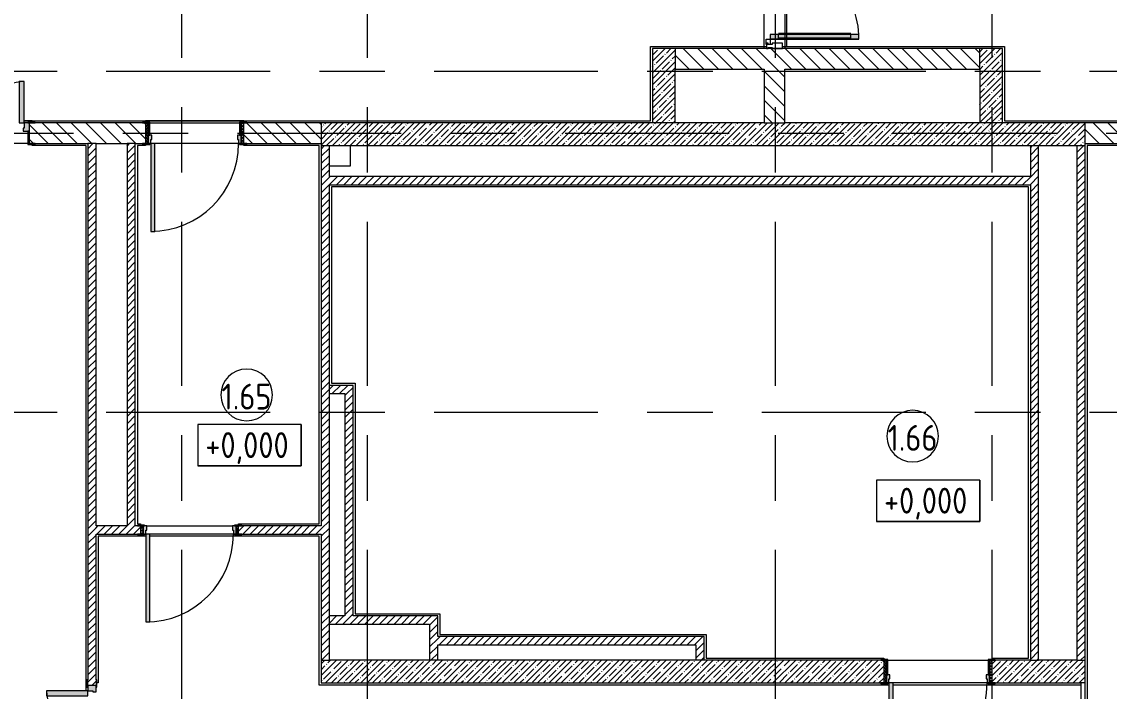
# Model space of a CAD drawing. Header units: millimetres. Extents: x 81368 to 286493, y -8553 to 29000.
# Drawn here: x 91310 to 101844, y 5100 to 11579 of the extents above; entities that cross this region are included whole.
import ezdxf

# ---------------------------------------------------------------- set-up
doc = ezdxf.new("R2010")
doc.units = ezdxf.units.MM
doc.linetypes.add('Осевая', pattern=[3175, 635, -476.25, 1587.5, -476.25])
for name, color, linetype, lineweight in [('A-AREA-IDEN', 7, 'Continuous', 9), ('A-GLAZ-CWMG', 7, 'Continuous', 9), ('A-WALL-1', 7, 'Continuous', 13), ('G-ANNO-DIMS', 7, 'Continuous', 9), ('I-WALL', 7, 'Continuous', 9), ('Оси-2', 7, 'Осевая', 9)]:
    doc.layers.add(name, color=color, linetype=linetype, lineweight=lineweight)
for name, color, linetype, lineweight, true_color in [('A-DETL-GENF-1', 7, 'Continuous', 9, 0xe2e2e2), ('A-DETL-GENF-2', 7, 'Continuous', 9, 0xaaaaaa), ('A-DOOR-1', 7, 'Continuous', 9, 0xaaaaaa), ('A-DOOR-2', 7, 'Continuous', 9, 0xe2e2e2), ('A-DOOR-FRAM-1', 7, 'Continuous', 9, 0xe2e2e2), ('A-DOOR-FRAM-2', 7, 'Continuous', 9, 0xaaaaaa), ('A-FLOR-1', 7, 'Continuous', 9, 0xaaaaaa)]:
    doc.layers.add(name, color=color, linetype=linetype, lineweight=lineweight, true_color=true_color)
doc.styles.add('GOST Common', font='GOST_Common.ttf', dxfattribs={"width": 0.9, "height": 250})
pattern_1 = [(45, (0, 0), (-35.35534, 35.35534), [])]
pattern_2 = [(135, (0, 0), (-70.71068, -70.71068), [])]
pattern_3 = [(45, (0, 0), (-57.024626, 57.024626), []), (45, (57.025, 0), (-57.024626, 57.024626), [100.806, -20.161, 3.353, -16.808])]

# ---------------------------------------------------------------- blocks, each defined once
blk = doc.blocks.new('110_Дверь_СКБ_1Ст_Внутренняя1 - Д-8 950x2100h_охрана-31784688-План монтажа стен и перегородок 1 этажа в осях 23_1-33')
at = {"layer": 'A-DOOR-1'}
h = blk.add_hatch(dxfattribs=at)
h.set_pattern_fill('FP_6', color=256, style=0, pattern_type=2)
h.set_pattern_definition([(135, (1826.41, 164.685), (-14.14214, -14.14214), []), (225, (1826.41, 164.685), (14.14214, -14.14214), [])])
h.paths.add_polyline_path([(487.5, 100), (462.5, 100), (462.5, -100), (487.5, -100)])
at = {"layer": 'A-DOOR-2'}
h = blk.add_hatch(color=256, dxfattribs=at)
h.paths.add_polyline_path([(-412.5, 100), (-437.5, 100), (-437.5, 20), (-402.5, 20), (-402.5, 60), (-412.5, 60)])
h.paths.add_polyline_path([(437.5, 100), (437.5, 60), (427.5, 60), (427.5, 20), (462.5, 20), (462.5, 100), (459.3, 100)])
at = {"layer": 'A-DOOR-FRAM-1'}
for points in [[(397.5, 950), (397.5, 100), (437.5, 100), (437.5, 950)], [(-492.5, 108), (-492.5, 100), (-422.5, 100), (-422.5, 108)], [(459.3, 108), (447.5, 108), (447.5, 100), (517.5, 100), (517.5, 108)], [(-437.5, 100), (-437.5, 99), (-422.5, 100)], [(-422.5, 20), (-437.5, 20), (-437.5, -100), (-422.5, -100)], [(459.3, 20), (447.5, 20), (447.5, -100), (462.5, -100), (462.5, 20)], [(-492.5, -100), (-492.5, -108), (-422.5, -108), (-422.5, -100)], [(517.5, -100), (447.5, -100), (447.5, -108), (517.5, -108)]]:
    blk.add_hatch(color=256, dxfattribs=at).paths.add_polyline_path(points)
at = {"layer": 'A-DOOR-FRAM-2'}
h = blk.add_hatch(dxfattribs=at)
h.set_pattern_fill('FP_7', color=256, style=0, pattern_type=2)
h.set_pattern_definition([(45, (-296.384, 164.685), (-14.1421, 14.1421), []), (135, (-296.384, 164.685), (-14.1421, -14.1421), [])])
h.paths.add_polyline_path([(-437.5, 100), (-462.5, 100), (-462.5, -100), (-437.5, -100)])
at = {"layer": 'A-DOOR-1'}
for p, q in [((437.5, 950), (397.5, 950)), ((397.5, 950), (397.5, 100)), ((437.5, 100), (437.5, 950)), ((397.5, 100), (437.5, 100))]:
    blk.add_line(p, q, dxfattribs=at)
blk.add_arc((437.5, 100), 850, 90, 180, dxfattribs=at)
at = {"layer": 'A-DOOR-FRAM-2'}
for p, q in [((-422.5, 108), (-492.5, 108)), ((-492.5, 108), (-492.5, 100)), ((-422.5, 100), (-422.5, 108)), ((517.5, 108), (447.5, 108)), ((447.5, 108), (447.5, 100)), ((517.5, 100), (517.5, 108)), ((-492.5, 100), (-422.5, 100)), ((-437.5, 100), (-462.5, 100)), ((-462.5, 100), (-462.5, -100)), ((-412.5, 100), (-437.5, 100)), ((-437.5, 100), (-437.5, 20)), ((-437.5, -100), (-437.5, 100)), ((-422.5, 100), (-437.5, 100)), ((-437.5, 100), (-437.5, 99)), ((-437.5, 99), (-422.5, 99)), ((-437.5, 20), (-402.5, 20)), ((-422.5, 20), (-437.5, 20)), ((-437.5, 20), (-437.5, -100)), ((-422.5, 99), (-422.5, 100)), ((-422.5, -100), (-422.5, 20)), ((-412.5, 60), (-412.5, 100)), ((-402.5, 60), (-412.5, 60)), ((-402.5, 20), (-402.5, 60)), ((437.5, 60), (427.5, 60)), ((427.5, 60), (427.5, 20)), ((427.5, 20), (462.5, 20)), ((437.5, 100), (437.5, 60)), ((462.5, 100), (437.5, 100)), ((462.5, 100), (447.5, 100)), ((447.5, 100), (447.5, 99)), ((447.5, 100), (517.5, 100)), ((447.5, 99), (462.5, 99)), ((462.5, 20), (447.5, 20)), ((447.5, 20), (447.5, -100)), ((462.5, 20), (462.5, 100)), ((487.5, 100), (462.5, 100)), ((462.5, 100), (462.5, -100)), ((462.5, 99), (462.5, 100)), ((462.5, -100), (462.5, 20)), ((487.5, -100), (487.5, 100)), ((-422.5, -100), (-492.5, -100)), ((-492.5, -100), (-492.5, -108)), ((-462.5, -100), (-437.5, -100)), ((-437.5, -100), (-422.5, -100)), ((-422.5, -108), (-422.5, -100)), ((447.5, -100), (462.5, -100)), ((517.5, -100), (447.5, -100)), ((447.5, -100), (447.5, -108)), ((462.5, -100), (487.5, -100)), ((517.5, -108), (517.5, -100)), ((-492.5, -108), (-422.5, -108)), ((447.5, -108), (517.5, -108))]:
    blk.add_line(p, q, dxfattribs=at)
blk = doc.blocks.new('110_Дверь_СКБ_1Ст_Внутренняя1 - Д-8 950x2100h_охрана-32224770-План монтажа стен и перегородок 1 этажа в осях 23_1-33')
at = {"layer": 'A-DOOR-1'}
h = blk.add_hatch(dxfattribs=at)
h.set_pattern_fill('FP_8', color=256, style=0, pattern_type=2)
h.set_pattern_definition([(135, (1826.41, 104.685), (-14.14214, -14.14214), []), (225, (1826.41, 104.685), (14.14214, -14.14214), [])])
h.paths.add_polyline_path([(487, 40), (462, 40), (462, -40), (487, -40)])
at = {"layer": 'A-DOOR-2'}
h = blk.add_hatch(color=256, dxfattribs=at)
h.paths.add_polyline_path([(437, 40), (437, 0), (427, 0), (427, -40), (462, -40), (462, 40)])
h.paths.add_polyline_path([(-413, 40), (-438, 40), (-438, -40), (-403, -40), (-403, 0), (-413, 0)])
at = {"layer": 'A-DOOR-FRAM-1'}
for points in [[(437, 890), (397, 890), (397, 40), (437, 40)], [(-493, 48), (-493, 40), (-423, 40), (-423, 48)], [(-438, 40), (-438, 39), (-423, 40)], [(517, 48), (447, 48), (447, 40), (517, 40)], [(447, 40), (447, 39), (462, 40)], [(-423, -40), (-493, -40), (-493, -48), (-423, -48)], [(447, -39), (447, -40), (462, -39)], [(447, -40), (447, -48), (517, -48), (517, -40)]]:
    blk.add_hatch(color=256, dxfattribs=at).paths.add_polyline_path(points)
at = {"layer": 'A-DOOR-FRAM-2'}
h = blk.add_hatch(dxfattribs=at)
h.set_pattern_fill('FP_9', color=256, style=0, pattern_type=2)
h.set_pattern_definition([(45, (-296.384, 104.685), (-14.1421, 14.1421), []), (135, (-296.384, 104.685), (-14.1421, -14.1421), [])])
h.paths.add_polyline_path([(-438, 40), (-463, 40), (-463, -40), (-438, -40)])
at = {"layer": 'A-DOOR-1'}
for p, q in [((437, 890), (397, 890)), ((397, 890), (397, 40)), ((437, 40), (437, 890)), ((397, 40), (437, 40))]:
    blk.add_line(p, q, dxfattribs=at)
blk.add_arc((437, 40), 850, 90, 180, dxfattribs=at)
at = {"layer": 'A-DOOR-FRAM-2'}
for p, q in [((-423, 48), (-493, 48)), ((-493, 48), (-493, 40)), ((-493, 40), (-423, 40)), ((-438, 40), (-463, 40)), ((-463, 40), (-463, -40)), ((-413, 40), (-438, 40)), ((-438, 40), (-438, -40)), ((-438, -40), (-438, 40)), ((-423, 40), (-438, 40)), ((-438, 40), (-438, 39)), ((-438, 39), (-423, 39)), ((-423, 40), (-423, 48)), ((-423, 39), (-423, 40)), ((-413, 0), (-413, 40)), ((-403, 0), (-413, 0)), ((-403, -40), (-403, 0)), ((437, 0), (427, 0)), ((427, 0), (427, -40)), ((437, 40), (437, 0)), ((462, 40), (437, 40)), ((517, 48), (447, 48)), ((447, 48), (447, 40)), ((462, 40), (447, 40)), ((447, 40), (447, 39)), ((447, 40), (517, 40)), ((447, 39), (462, 39)), ((462, -40), (462, 40)), ((487, 40), (462, 40)), ((462, 40), (462, -40)), ((462, 39), (462, 40)), ((487, -40), (487, 40)), ((517, 40), (517, 48)), ((-423, -40), (-493, -40)), ((-493, -40), (-493, -48)), ((-493, -48), (-423, -48)), ((-463, -40), (-438, -40)), ((-423, -39), (-438, -39)), ((-438, -39), (-438, -40)), ((-438, -40), (-403, -40)), ((-438, -40), (-423, -40)), ((-423, -40), (-423, -39)), ((-423, -48), (-423, -40)), ((427, -40), (462, -40)), ((462, -39), (447, -39)), ((447, -39), (447, -40)), ((447, -40), (462, -40)), ((517, -40), (447, -40)), ((447, -40), (447, -48)), ((447, -48), (517, -48)), ((462, -40), (462, -39)), ((462, -40), (487, -40)), ((517, -48), (517, -40))]:
    blk.add_line(p, q, dxfattribs=at)
blk = doc.blocks.new('110_Дверь_СКБ_1Ст_Внутренняя1 - Д-7а_л__950x2100h_Туалет-32220591-План монтажа стен и перегородок 1 этажа в осях 23_1-33')
at = {"layer": 'A-DOOR-1'}
h = blk.add_hatch(dxfattribs=at)
h.set_pattern_fill('FP_10', color=256, style=0, pattern_type=2)
h.set_pattern_definition([(135, (1776.41, 174.685), (-14.14214, -14.14214), []), (225, (1776.41, 174.685), (14.14214, -14.14214), [])])
h.paths.add_polyline_path([(537.5, 110), (512.5, 110), (512.5, -110), (537.5, -110)])
at = {"layer": 'A-DOOR-2'}
h = blk.add_hatch(color=256, dxfattribs=at)
h.paths.add_polyline_path([(487.5, 110), (487.5, 70), (477.5, 70), (477.5, 30), (512.5, 30), (512.5, 110)])
h.paths.add_polyline_path([(-462.5, 110), (-487.5, 110), (-487.5, 30), (-452.5, 30), (-452.5, 70), (-462.5, 70)])
at = {"layer": 'A-DOOR-FRAM-1'}
for points in [[(447.5, 1060), (447.5, 110), (487.5, 110), (487.5, 1060)], [(-542.5, 118), (-542.5, 110), (-472.5, 110), (-472.5, 118)], [(-487.5, 110), (-487.5, 109), (-472.5, 110)], [(567.5, 118), (497.5, 118), (497.5, 110), (567.5, 110)], [(497.5, 110), (497.5, 109), (512.5, 110)], [(-472.5, 30), (-487.5, 30), (-487.5, -110), (-472.5, -110)], [(512.5, 30), (497.5, 30), (497.5, -110), (512.5, -110)], [(-542.5, -110), (-542.5, -118), (-472.5, -118), (-472.5, -110)], [(567.5, -110), (497.5, -110), (497.5, -118), (567.5, -118)]]:
    blk.add_hatch(color=256, dxfattribs=at).paths.add_polyline_path(points)
at = {"layer": 'A-DOOR-FRAM-2'}
h = blk.add_hatch(dxfattribs=at)
h.set_pattern_fill('FP_11', color=256, style=0, pattern_type=2)
h.set_pattern_definition([(45, (-346.384, 174.685), (-14.1421, 14.1421), []), (135, (-346.384, 174.685), (-14.1421, -14.1421), [])])
h.paths.add_polyline_path([(-487.5, 110), (-512.5, 110), (-512.5, -110), (-487.5, -110)])
at = {"layer": 'A-DOOR-1'}
for p, q in [((487.5, 1060), (447.5, 1060)), ((447.5, 1060), (447.5, 110)), ((487.5, 110), (487.5, 1060)), ((447.5, 110), (487.5, 110))]:
    blk.add_line(p, q, dxfattribs=at)
blk.add_arc((487.5, 110), 950, 90, 180, dxfattribs=at)
at = {"layer": 'A-DOOR-FRAM-2'}
for p, q in [((-472.5, 118), (-542.5, 118)), ((-542.5, 118), (-542.5, 110)), ((-542.5, 110), (-472.5, 110)), ((-487.5, 110), (-512.5, 110)), ((-512.5, 110), (-512.5, -110)), ((-462.5, 110), (-487.5, 110)), ((-487.5, 110), (-487.5, 30)), ((-487.5, -110), (-487.5, 110)), ((-472.5, 110), (-487.5, 110)), ((-487.5, 110), (-487.5, 109)), ((-487.5, 109), (-472.5, 109)), ((-472.5, 110), (-472.5, 118)), ((-472.5, 109), (-472.5, 110)), ((-462.5, 70), (-462.5, 110)), ((487.5, 110), (487.5, 70)), ((512.5, 110), (487.5, 110)), ((567.5, 118), (497.5, 118)), ((497.5, 118), (497.5, 110)), ((512.5, 110), (497.5, 110)), ((497.5, 110), (497.5, 109)), ((497.5, 110), (567.5, 110)), ((497.5, 109), (512.5, 109)), ((512.5, 30), (512.5, 110)), ((537.5, 110), (512.5, 110)), ((512.5, 110), (512.5, -110)), ((512.5, 109), (512.5, 110)), ((537.5, -110), (537.5, 110)), ((567.5, 110), (567.5, 118)), ((-487.5, 30), (-452.5, 30)), ((-472.5, 30), (-487.5, 30)), ((-487.5, 30), (-487.5, -110)), ((-472.5, -110), (-472.5, 30)), ((-452.5, 70), (-462.5, 70)), ((-452.5, 30), (-452.5, 70)), ((487.5, 70), (477.5, 70)), ((477.5, 70), (477.5, 30)), ((477.5, 30), (512.5, 30)), ((512.5, 30), (497.5, 30)), ((497.5, 30), (497.5, -110)), ((512.5, -110), (512.5, 30)), ((-472.5, -110), (-542.5, -110)), ((-542.5, -110), (-542.5, -118)), ((-542.5, -118), (-472.5, -118)), ((-512.5, -110), (-487.5, -110)), ((-487.5, -110), (-472.5, -110)), ((-472.5, -118), (-472.5, -110)), ((497.5, -110), (512.5, -110)), ((567.5, -110), (497.5, -110)), ((497.5, -110), (497.5, -118)), ((497.5, -118), (567.5, -118)), ((512.5, -110), (537.5, -110)), ((567.5, -118), (567.5, -110))]:
    blk.add_line(p, q, dxfattribs=at)
blk = doc.blocks.new('110_Дверь_СКБ_2Ст - Д-5_п_ Из игровой в коридор-32215844-План монтажа стен и перегородок 1 этажа в осях 23_1-33')
at = {"layer": 'A-DOOR-2'}
for points in [[(-638, 940), (-638, 40), (-588, 40), (-588, 940)], [(612, 440), (612, 40), (662, 40), (662, 440), (649, 440)]]:
    blk.add_hatch(color=256, dxfattribs=at).paths.add_polyline_path(points)
h = blk.add_hatch(color=256, dxfattribs=at)
h.paths.add_polyline_path([(-688, -40), (-628, -40), (-628, -10), (-638, -10), (-638, 40), (-688, 40)])
h.paths.add_polyline_path([(652, -40), (712, -40), (712, 40), (662, 40), (662, -10), (652, -10)])
at = {"layer": 'A-DOOR-FRAM-1'}
for points in [[(-742, 40), (-672, 40), (-672, 48), (-742, 48)], [(698, 40), (768, 40), (768, 48), (698, 48)], [(-742, -48), (-672, -48), (-672, -40), (-742, -40)], [(698, -48), (768, -48), (768, -40), (698, -40)]]:
    blk.add_hatch(color=256, dxfattribs=at).paths.add_polyline_path(points)
at = {"layer": 'A-DOOR-1'}
for p, q in [((-638, 940), (-638, 40)), ((-588, 940), (-638, 940)), ((-588, 40), (-588, 940)), ((662, 440), (612, 440)), ((612, 440), (612, 40)), ((662, 40), (662, 440)), ((-638, 40), (-588, 40)), ((612, 40), (662, 40))]:
    blk.add_line(p, q, dxfattribs=at)
for centre, radius, start, end in [((-638, 40), 900, 0, 90), ((662, 40), 400, 90, 180)]:
    blk.add_arc(centre, radius, start, end, dxfattribs=at)
at = {"layer": 'A-DOOR-FRAM-2'}
for p, q in [((-672, 48), (-742, 48)), ((-742, 48), (-742, 40)), ((-742, 40), (-672, 40)), ((-638, 40), (-688, 40)), ((-688, 40), (-688, -40)), ((-672, 40), (-672, 48)), ((-638, -10), (-638, 40)), ((662, 40), (662, -10)), ((712, 40), (662, 40)), ((768, 48), (698, 48)), ((698, 48), (698, 40)), ((698, 40), (768, 40)), ((712, -40), (712, 40)), ((768, 40), (768, 48)), ((-672, -40), (-742, -40)), ((-742, -40), (-742, -48)), ((-742, -48), (-672, -48)), ((-688, -40), (-628, -40)), ((-672, -39), (-688, -39)), ((-688, -39), (-688, -40)), ((-688, -40), (-672, -40)), ((-672, -40), (-672, -39)), ((-672, -48), (-672, -40)), ((-628, -10), (-638, -10)), ((-628, -40), (-628, -10)), ((662, -10), (652, -10)), ((652, -10), (652, -40)), ((652, -40), (712, -40)), ((712, -39), (698, -39)), ((698, -39), (698, -40)), ((698, -40), (712, -40)), ((768, -40), (698, -40)), ((698, -40), (698, -48)), ((698, -48), (768, -48)), ((712, -40), (712, -39)), ((768, -48), (768, -40))]:
    blk.add_line(p, q, dxfattribs=at)
blk = doc.blocks.new('110_Дверь_СКБ_2Ст - Д-2а_п_ Из коридора на лестницу-32215207-План монтажа стен и перегородок 1 этажа в осях 23_1-33')
at = {"layer": 'A-DOOR-2'}
for points in [[(-587.5, 100), (-587.5, 1000), (-637.5, 1000), (-637.5, 100)], [(662.5, 100), (662.5, 500), (612.5, 500), (612.5, 100)], [(712.5, -100), (712.5, 20), (697.5, 20), (697.5, -100)]]:
    blk.add_hatch(color=256, dxfattribs=at).paths.add_polyline_path(points)
h = blk.add_hatch(color=256, dxfattribs=at)
h.paths.add_polyline_path([(712.5, 20), (712.5, 100), (662.5, 100), (662.5, 50), (652.5, 50), (652.5, 20)])
h.paths.add_polyline_path([(-627.5, 20), (-627.5, 50), (-637.5, 50), (-637.5, 100), (-687.5, 100), (-687.5, 20)])
at = {"layer": 'A-DOOR-FRAM-1'}
for points in [[(-672.5, 100), (-672.5, 108), (-742.5, 108), (-742.5, 100)], [(767.5, 100), (767.5, 108), (697.5, 108), (697.5, 100)], [(-672.5, -100), (-672.5, 20), (-687.5, 20), (-687.5, -100)], [(-672.5, -108), (-672.5, -100), (-742.5, -100), (-742.5, -108)], [(767.5, -108), (767.5, -100), (697.5, -100), (697.5, -108)]]:
    blk.add_hatch(color=256, dxfattribs=at).paths.add_polyline_path(points)
at = {"layer": 'A-DOOR-1'}
for p, q in [((-637.5, 1000), (-637.5, 100)), ((-587.5, 1000), (-637.5, 1000)), ((-587.5, 100), (-587.5, 1000)), ((662.5, 500), (612.5, 500)), ((612.5, 500), (612.5, 100)), ((662.5, 100), (662.5, 500)), ((-637.5, 100), (-587.5, 100)), ((612.5, 100), (662.5, 100))]:
    blk.add_line(p, q, dxfattribs=at)
for centre, radius, start, end in [((-637.5, 100), 900, 0, 90), ((662.5, 100), 400, 90, 180)]:
    blk.add_arc(centre, radius, start, end, dxfattribs=at)
at = {"layer": 'A-DOOR-FRAM-2'}
for p, q in [((-672.5, 108), (-742.5, 108)), ((-742.5, 108), (-742.5, 100)), ((-672.5, 100), (-672.5, 108)), ((767.5, 108), (697.5, 108)), ((697.5, 108), (697.5, 100)), ((767.5, 100), (767.5, 108)), ((-742.5, 100), (-672.5, 100)), ((-637.5, 100), (-687.5, 100)), ((-687.5, 100), (-687.5, 20)), ((-687.5, 20), (-627.5, 20)), ((-672.5, 20), (-687.5, 20)), ((-687.5, 20), (-687.5, -100)), ((-672.5, -100), (-672.5, 20)), ((-637.5, 50), (-637.5, 100)), ((-627.5, 50), (-637.5, 50)), ((-627.5, 20), (-627.5, 50)), ((662.5, 50), (652.5, 50)), ((652.5, 50), (652.5, 20)), ((652.5, 20), (712.5, 20)), ((662.5, 100), (662.5, 50)), ((712.5, 100), (662.5, 100)), ((697.5, 100), (767.5, 100)), ((712.5, 20), (697.5, 20)), ((697.5, 20), (697.5, -100)), ((712.5, 20), (712.5, 100)), ((712.5, -100), (712.5, 20)), ((-672.5, -100), (-742.5, -100)), ((-742.5, -100), (-742.5, -108)), ((-687.5, -100), (-672.5, -100)), ((-672.5, -108), (-672.5, -100)), ((697.5, -100), (712.5, -100)), ((767.5, -100), (697.5, -100)), ((697.5, -100), (697.5, -108)), ((767.5, -108), (767.5, -100)), ((-742.5, -108), (-672.5, -108)), ((697.5, -108), (767.5, -108))]:
    blk.add_line(p, q, dxfattribs=at)
blk = doc.blocks.new('Дверь_Витражная_остекление_ - ВВ-7 остекление-32349468-План монтажа стен и перегородок 1 этажа в осях 23_1-33')
at = {"layer": 'A-DETL-GENF-1'}
for points in [[(-860, -20), (-860, -880), (-815, -880), (-815, -20)], [(865, -880), (910, -880), (910, -140), (900, -140), (900, -40), (910, -40), (910, -20), (865, -20), (865, -646)]]:
    blk.add_hatch(color=256, dxfattribs=at).paths.add_polyline_path(points)
at = {"layer": 'A-DETL-GENF-2'}
for p, q in [((-815, -20), (-860, -20)), ((-860, -880), (-860, -20)), ((-815, -20), (-860, -20)), ((-860, -20), (-860, -880)), ((-860, -100), (-815, -100)), ((-850, -800), (-850, -100)), ((-815, -880), (-815, -20)), ((-815, -880), (-815, -20)), ((-806, -800), (-806, -100)), ((856, -800), (856, -100)), ((865, -880), (865, -20)), ((865, -20), (865, -880)), ((900, -100), (865, -100)), ((900, -800), (900, -140)), ((910, -880), (910, -140)), ((910, -880), (910, -140)), ((-860, -800), (-815, -800)), ((910, -800), (865, -800)), ((-860, -880), (-815, -880)), ((-860, -880), (-815, -880)), ((910, -880), (865, -880)), ((865, -880), (910, -880))]:
    blk.add_line(p, q, dxfattribs=at)
at = {"layer": 'A-DOOR-1'}
for p, q in [((-910, 20), (-860, 20)), ((-910, -20), (-910, 20)), ((-860, 20), (-860, -20)), ((860, 20), (910, 20)), ((860, -20), (860, 20)), ((910, 20), (910, -20)), ((-860, -20), (-910, -20)), ((-860, -880), (-860, -20)), ((860, -880), (860, -20)), ((910, -20), (860, -20))]:
    blk.add_line(p, q, dxfattribs=at)
for centre, start, end in [((-860, -20), 270, 0), ((860, -20), 180, 270)]:
    blk.add_arc(centre, 860, start, end, dxfattribs=at)
blk = doc.blocks.new('Прямоугольный импост - Импост структурный с накладкой - 160мм Темный-32310142-План монтажа стен и перегородок 1 этажа в осях 23_1-33')
at = {"layer": 'A-GLAZ-CWMG'}
for p, q in [((-50, 0), (-50, 17)), ((-50, 17), (0, 17)), ((-40, 0), (-50, 0)), ((-40, -40), (-40, 0)), ((0, 0), (-10, 0)), ((-10, 0), (-10, -40)), ((0, 17), (0, 0)), ((-50, -140), (-50, -40)), ((-50, -40), (-40, -40)), ((-10, -40), (0, -40)), ((0, -40), (0, -140)), ((0, -140), (-50, -140))]:
    blk.add_line(p, q, dxfattribs=at)
blk = doc.blocks.new('Марка_Помещения - Номер-25198446-План монтажа стен и перегородок 1 этажа в осях 23_1-33')
at = {"layer": 'A-AREA-IDEN'}
for start, end in [(360, 180), (180, 360)]:
    blk.add_arc((0, 0), 2.5, start, end, dxfattribs=at)
blk = doc.blocks.new('Высотные отметки - 10х4_h_-17668695-План монтажа стен и перегородок 1 этажа в осях 23_1-33')
at = {"layer": 'G-ANNO-DIMS'}
for p, q in [((-5, 4), (-5, 0)), ((5, 4), (-5, 4)), ((5, 4), (-5, 4)), ((-5, 4), (-5, 0)), ((5, 4), (5, 0)), ((5, 0), (5, 4)), ((5, 0), (-5, 0)), ((-5, 0), (5, 0))]:
    blk.add_line(p, q, dxfattribs=at)

msp = doc.modelspace()

# ---------------------------------------------------------------- hatches: boundary and pattern name
at = {"layer": 'I-WALL'}
h = msp.add_hatch(dxfattribs=at)
h.set_pattern_fill('FP_4', color=256, style=0, pattern_type=2)
h.set_pattern_definition(pattern_2)
h.paths.add_polyline_path([(98500, 10600), (98700, 10600), (98700, 11320), (98500, 11320), (98500, 11120)])
h.paths.add_polyline_path([(98700, 13220), (98700, 13400), (98500, 13400), (98500, 13220)])
h = msp.add_hatch(dxfattribs=at)
h.set_pattern_fill('FP_2', color=256, style=0, pattern_type=2)
h.set_pattern_definition(pattern_3)
h.paths.add_polyline_path([(97639, 10600), (97639, 11320), (97419, 11320), (97419, 10600)])
h = msp.add_hatch(dxfattribs=at)
h.set_pattern_fill('FP_4', color=256, style=0, pattern_type=2)
h.set_pattern_definition(pattern_2)
h.paths.add_polyline_path([(98500, 11120), (98500, 11320), (97639, 11320), (97639, 11120), (97856.5, 11120)])
h = msp.add_hatch(dxfattribs=at)
h.set_pattern_fill('FP_4', color=256, style=0, pattern_type=2)
h.set_pattern_definition(pattern_2)
h.paths.add_polyline_path([(100589, 11120), (100589, 11320), (98700, 11320), (98700, 11120), (100515.6, 11120)])
h = msp.add_hatch(dxfattribs=at)
h.set_pattern_fill('FP_2', color=256, style=0, pattern_type=2)
h.set_pattern_definition(pattern_3)
h.paths.add_polyline_path([(100809, 10600), (100809, 11320), (100589, 11320), (100589, 10600)])
h = msp.add_hatch(dxfattribs=at)
h.set_pattern_fill('FP_4', color=256, style=0, pattern_type=2)
h.set_pattern_definition(pattern_2)
h.paths.add_polyline_path([(107130, 10400), (107130, 10600), (105095, 10600), (105095, 10400), (105833.9, 10400)])
h.paths.add_polyline_path([(103645, 10400), (103645, 10600), (101610, 10600), (101610, 10400), (103615, 10400)])
h.paths.add_polyline_path([(93867.8, 10400), (94210, 10400), (94210, 10600), (93460, 10600), (93460, 10400), (93490, 10400)])
h.paths.add_polyline_path([(92030, 10400), (92510, 10400), (92510, 10600), (91385, 10600), (91385, 10400), (91950, 10400)])
h.paths.add_polyline_path([(89985, 10400), (89985, 10600), (89610, 10600), (89610, 10400), (89930, 10400)])
h = msp.add_hatch(dxfattribs=at)
h.set_pattern_fill('FP_2', color=256, style=0, pattern_type=2)
h.set_pattern_definition(pattern_3)
h.paths.add_polyline_path([(101610, 10380), (101610, 10600), (94210, 10600), (94210, 10380), (100515.6, 10380)])
h = msp.add_hatch(dxfattribs=at)
h.set_pattern_fill('FP_3', color=256, style=0, pattern_type=2)
h.set_pattern_definition(pattern_1)
h.paths.add_polyline_path([(92030, 100), (92029, 3755), (91950, 3755), (91950, 100)])
h.paths.add_polyline_path([(91950, 5155), (92030, 5155), (92030, 10400), (91950, 10400), (91950, 5210)])
h = msp.add_hatch(dxfattribs=at)
h.set_pattern_fill('FP_3', color=256, style=0, pattern_type=2)
h.set_pattern_definition(pattern_1)
h.paths.add_polyline_path([(92410, 6700), (92410, 10400), (92330, 10400), (92330, 6700)])
h = msp.add_hatch(dxfattribs=at)
h.set_pattern_fill('FP_3', color=256, style=0, pattern_type=2)
h.set_pattern_definition(pattern_1)
h.paths.add_polyline_path([(94290, 5400), (94290, 10380), (94210, 10380), (94210, 5400)])
h = msp.add_hatch(dxfattribs=at)
h.set_pattern_fill('FP_3', color=256, style=0, pattern_type=2)
h.set_pattern_definition(pattern_1)
h.paths.add_polyline_path([(101080, 5400), (101160, 5400), (101160, 10380), (101080, 10380), (101080, 7527.5)])
h = msp.add_hatch(dxfattribs=at)
h.set_pattern_fill('FP_3', color=256, style=0, pattern_type=2)
h.set_pattern_definition(pattern_1)
h.paths.add_polyline_path([(101610, 5400), (101610, 10380), (101530, 10380), (101530, 5400)])
h = msp.add_hatch(dxfattribs=at)
h.set_pattern_fill('FP_3', color=256, style=0, pattern_type=2)
h.set_pattern_definition(pattern_1)
h.paths.add_polyline_path([(101080, 10000), (101080, 10080), (94290, 10080), (94290, 10000), (100515.6, 10000)])
h = msp.add_hatch(dxfattribs=at)
h.set_pattern_fill('FP_3', color=256, style=0, pattern_type=2)
h.set_pattern_definition(pattern_1)
h.paths.add_polyline_path([(94290, 7980), (94520, 7980), (94520, 8060), (94290, 8060)])
h = msp.add_hatch(dxfattribs=at)
h.set_pattern_fill('FP_3', color=256, style=0, pattern_type=2)
h.set_pattern_definition(pattern_1)
h.paths.add_polyline_path([(94440, 5830), (94520, 5830), (94520, 7980), (94440, 7980), (94440, 7527.5)])
h = msp.add_hatch(dxfattribs=at)
h.set_pattern_fill('FP_3', color=256, style=0, pattern_type=2)
h.set_pattern_definition(pattern_1)
h.paths.add_polyline_path([(94210, 6620), (94210, 6700), (93410, 6700), (93410, 6620), (93440, 6620)])
h.paths.add_polyline_path([(92430, 6620), (92460, 6620), (92460, 6700), (92030, 6700), (92030, 6620)])
h = msp.add_hatch(dxfattribs=at)
h.set_pattern_fill('FP_3', color=256, style=0, pattern_type=2)
h.set_pattern_definition(pattern_1)
h.paths.add_polyline_path([(95260, 5750), (95260, 5830), (94290, 5830), (94290, 5750), (95197.4, 5750)])
h = msp.add_hatch(dxfattribs=at)
h.set_pattern_fill('FP_3', color=256, style=0, pattern_type=2)
h.set_pattern_definition(pattern_1)
h.paths.add_polyline_path([(95260, 5400), (95340, 5400), (95340, 5830), (95260, 5830), (95260, 5750)])
h = msp.add_hatch(dxfattribs=at)
h.set_pattern_fill('FP_3', color=256, style=0, pattern_type=2)
h.set_pattern_definition(pattern_1)
h.paths.add_polyline_path([(97840, 5550), (97840, 5630), (95340, 5630), (95340, 5550)])
h = msp.add_hatch(dxfattribs=at)
h.set_pattern_fill('FP_3', color=256, style=0, pattern_type=2)
h.set_pattern_definition(pattern_1)
h.paths.add_polyline_path([(97920, 5400), (97920, 5630), (97840, 5630), (97840, 5400)])
h = msp.add_hatch(dxfattribs=at)
h.set_pattern_fill('FP_2', color=256, style=0, pattern_type=2)
h.set_pattern_definition(pattern_3)
h.paths.add_polyline_path([(101570, 5180), (101610, 5180), (101610, 5400), (100710, 5400), (100710, 5180), (100740, 5180)])
h.paths.add_polyline_path([(99630, 5180), (99660, 5180), (99660, 5400), (94210, 5400), (94210, 5180), (95197.4, 5180)])

# ---------------------------------------------------------------- linework, layer by layer
at = {"layer": 'A-FLOR-1'}
for p, q in [((98720, 11340), (98720, 13380)), ((97399, 10620), (97399, 11340)), ((97399, 11340), (98522.6, 11340)), ((98679.6, 11340), (100829, 11340)), ((100829, 11340), (100829, 10620)), ((91410, 10620), (91335, 10620)), ((91335, 10620), (97399, 10620)), ((91410, 10608), (91410, 10620)), ((93460, 10620), (92510, 10620)), ((92510, 10620), (92510, 10608)), ((93460, 10608), (93460, 10620)), ((100829, 10620), (103720, 10620)), ((91410, 10380), (91410, 10392)), ((91930, 10380), (91410, 10380)), ((91930, 10380), (91930, 5105)), ((92510, 10380), (92430, 10380)), ((92430, 10380), (92430, 6720)), ((92510, 10392), (92510, 10380)), ((93460, 10380), (93460, 10392)), ((94190, 10380), (93460, 10380)), ((94190, 6720), (94190, 10380)), ((94490, 10380), (94490, 10180)), ((103645, 10380), (101630, 10380)), ((101630, 10380), (101630, 2925)), ((94490, 10180), (94290, 10180)), ((101060, 9980), (94310, 9980)), ((94310, 9980), (94310, 8080)), ((101060, 5420), (101060, 9980)), ((94310, 8080), (94540, 8080)), ((94540, 8080), (94540, 5850)), ((92430, 6720), (92460, 6720)), ((92460, 6720), (92460, 6708)), ((93410, 6708), (93410, 6720)), ((93410, 6720), (94190, 6720)), ((92510, 6600), (92050, 6600)), ((92050, 6600), (92050, 5180)), ((92460, 6612), (92460, 6600)), ((94190, 6600), (92550, 6600)), ((93410, 6600), (93410, 6612)), ((94190, 5160), (94190, 6600)), ((94540, 5850), (95360, 5850)), ((95360, 5850), (95360, 5650)), ((95360, 5650), (97940, 5650)), ((97940, 5650), (97940, 5420)), ((97940, 5420), (99660, 5420)), ((99660, 5420), (99660, 5408)), ((100710, 5420), (101060, 5420)), ((100710, 5408), (100710, 5420)), ((91942, 5180), (91930, 5180)), ((92050, 5180), (92038, 5180)), ((99660, 5172), (99660, 5160)), ((100710, 5160), (100710, 5172)), ((99710, 5160), (94190, 5160)), ((101570, 5160), (99750, 5160))]:
    msp.add_line(p, q, dxfattribs=at)
at = {"layer": 'A-WALL-1'}
for p, q in [((97639, 11320), (97639, 11120)), ((100589, 11120), (100589, 11320)), ((94210, 10600), (94210, 10400)), ((98500, 10600), (98700, 10600)), ((101610, 10400), (101610, 10600)), ((92030, 10400), (91950, 10400)), ((92410, 10400), (92330, 10400)), ((94210, 5400), (94290, 5400)), ((101080, 5400), (101160, 5400)), ((101530, 5400), (101610, 5400)), ((101610, 5180), (101570, 5180))]:
    msp.add_line(p, q, dxfattribs=at)
at = {"layer": 'I-WALL'}
for p, q in [((98500, 11320), (98500, 13400)), ((98700, 13400), (98700, 11320)), ((100809, 11320), (97419, 11320)), ((97419, 11320), (97419, 10600)), ((100809, 10600), (100809, 11320)), ((97639, 11120), (98500, 11120)), ((97639, 10600), (97639, 11120)), ((98500, 11120), (98500, 10600)), ((98700, 10600), (98700, 11120)), ((98700, 11120), (100589, 11120)), ((100589, 11120), (100589, 10600)), ((92480, 10600), (91440, 10600)), ((92550, 10600), (93420, 10600)), ((98500, 10600), (93490, 10600)), ((103615, 10600), (98700, 10600)), ((91370, 10400), (90000, 10400)), ((91440, 10400), (91950, 10400)), ((91950, 10400), (91950, 5210)), ((92030, 6700), (92030, 10400)), ((92030, 10400), (92330, 10400)), ((92330, 10400), (92330, 6700)), ((92410, 6700), (92410, 10400)), ((92410, 10400), (92480, 10400)), ((93410, 10400), (92600, 10400)), ((93490, 10400), (94210, 10400)), ((94210, 10400), (94210, 6700)), ((94210, 10380), (101610, 10380)), ((94290, 10080), (94290, 10380)), ((101080, 10380), (101080, 10080)), ((101160, 5400), (101160, 10380)), ((101530, 10380), (101530, 5400)), ((101610, 2980), (101610, 10400)), ((101610, 10400), (103615, 10400)), ((101080, 10080), (94290, 10080)), ((94290, 5400), (94290, 10000)), ((94290, 10000), (101080, 10000)), ((101080, 10000), (101080, 5400)), ((94520, 8060), (94290, 8060)), ((94520, 5830), (94520, 8060)), ((94290, 7980), (94440, 7980)), ((94440, 7980), (94440, 5830)), ((92330, 6700), (92030, 6700)), ((92430, 6700), (92410, 6700)), ((92520, 6700), (93350, 6700)), ((94210, 6700), (93440, 6700)), ((92030, 6620), (92430, 6620)), ((92030, 5210), (92030, 6620)), ((93360, 6620), (92550, 6620)), ((93440, 6620), (94210, 6620)), ((94210, 6620), (94210, 5180)), ((94440, 5830), (94290, 5830)), ((95340, 5830), (94520, 5830)), ((95340, 5630), (95340, 5830)), ((94290, 5750), (95260, 5750)), ((95260, 5750), (95260, 5400)), ((97920, 5630), (95340, 5630)), ((97920, 5400), (97920, 5630)), ((95340, 5550), (97840, 5550)), ((95340, 5400), (95340, 5550)), ((97840, 5550), (97840, 5400)), ((99630, 5400), (94290, 5400)), ((99700, 5400), (100670, 5400)), ((101080, 5400), (100740, 5400)), ((101530, 5400), (101160, 5400)), ((94210, 5180), (99630, 5180)), ((100660, 5180), (99750, 5180)), ((100740, 5180), (101570, 5180)), ((101570, 5180), (101570, 2925))]:
    msp.add_line(p, q, dxfattribs=at)
at = {"layer": 'Оси-2'}
for p, q in [((100710, 593.7), (100710, 19528.3)), ((92860, 593.7), (92860, 19415.1)), ((94660, 593.7), (94660, 19415.1)), ((98610, 593.7), (98610, 19415.1)), ((84667.6, 11100), (120319, 11100)), ((85937.6, 10500), (120319, 10500)), ((84667.6, 7800), (122760, 7800))]:
    msp.add_line(p, q, dxfattribs=at)

# ---------------------------------------------------------------- block references
at = {"layer": 'A-AREA-IDEN', "xscale": 99.99999999999993, "yscale": 99.99999999999993, "zscale": 99.99999999999993}
for p in [(93488.4, 7967.5), (99939.6, 7568.5)]:
    msp.add_blockref('Марка_Помещения - Номер-25198446-План монтажа стен и перегородок 1 этажа в осях 23_1-33', p, dxfattribs=at)
at = {"layer": 'A-DOOR-1'}
for name, p, rotation in [('Дверь_Витражная_остекление_ - ВВ-7 остекление-32349468-План монтажа стен и перегородок 1 этажа в осях 23_1-33', (98539.6, 12270), 89.99999999999993), ('110_Дверь_СКБ_1Ст_Внутренняя1 - Д-8 950x2100h_охрана-31784688-План монтажа стен и перегородок 1 этажа в осях 23_1-33', (92997.5, 10500), 180), ('110_Дверь_СКБ_1Ст_Внутренняя1 - Д-8 950x2100h_охрана-32224770-План монтажа стен и перегородок 1 этажа в осях 23_1-33', (92947.5, 6660), 180), ('110_Дверь_СКБ_1Ст_Внутренняя1 - Д-7а_л__950x2100h_Туалет-32220591-План монтажа стен и перегородок 1 этажа в осях 23_1-33', (100197.5, 5290), 180), ('110_Дверь_СКБ_2Ст - Д-5_п_ Из игровой в коридор-32215844-План монтажа стен и перегородок 1 этажа в осях 23_1-33', (91990, 4442.5), 89.99999999999991)]:
    msp.add_blockref(name, p, dxfattribs=dict(at, rotation=rotation))
msp.add_blockref('110_Дверь_СКБ_2Ст - Д-2а_п_ Из коридора на лестницу-32215207-План монтажа стен и перегородок 1 этажа в осях 23_1-33', (90672.5, 10500), dxfattribs=at)
at = {"layer": 'A-GLAZ-CWMG', "extrusion": (0, 0, -1), "rotation": 270.0000000000001}
msp.add_blockref('Прямоугольный импост - Импост структурный с накладкой - 160мм Темный-32310142-План монтажа стен и перегородок 1 этажа в осях 23_1-33', (-98539.6, 11320), dxfattribs=at)
at = {"layer": 'G-ANNO-DIMS', "xscale": 99.99999999999993, "yscale": 99.99999999999993, "zscale": 99.99999999999993}
for p in [(93516.9, 7280.5), (100090.3, 6742.5)]:
    msp.add_blockref('Высотные отметки - 10х4_h_-17668695-План монтажа стен и перегородок 1 этажа в осях 23_1-33', p, dxfattribs=at)

# ---------------------------------------------------------------- texts
at = {"layer": 'A-AREA-IDEN', "char_height": 250, "width": 606.076, "attachment_point": 1, "style": 'GOST Common'}
for s, insert in [('1.65', (93246.5, 8076.1)), ('1.66', (99697.7, 7677.1))]:
    msp.add_mtext(s, dxfattribs=dict(at, insert=insert))
at = {"layer": 'G-ANNO-DIMS', "char_height": 250, "width": 1028.823, "attachment_point": 1, "line_spacing_factor": 1.022761, "style": 'GOST Common'}
for insert in [(93088.3, 7607.2), (99661.6, 7069.2)]:
    msp.add_mtext('+0,000', dxfattribs=dict(at, insert=insert))

doc.saveas('drawing.dxf')
